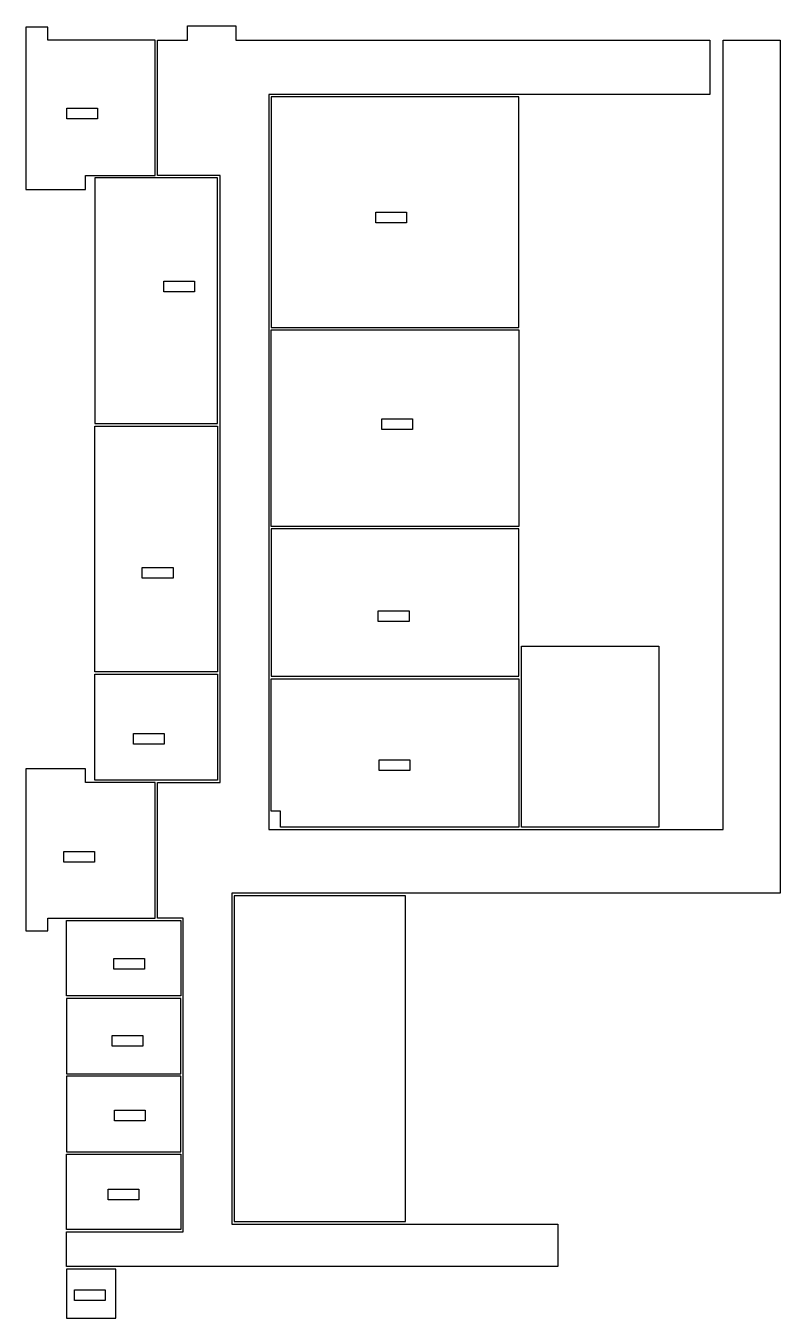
# Model space of a CAD drawing. Header units: millimetres. Extents: x -3206 to 27503, y -7847 to 44754.
import ezdxf

# ---------------------------------------------------------------- set-up
doc = ezdxf.new("R2010")
doc.units = ezdxf.units.MM

msp = doc.modelspace()

# ---------------------------------------------------------------- linework, layer by layer
for p, q in [((-1543, 41407), (-294, 41407)), ((-1543, 40974), (-1543, 41407)), ((-294, 41407), (-294, 40974)), ((-294, 40974), (-1543, 40974)), ((11046, 37165), (12295, 37165)), ((11046, 36732), (11046, 37165)), ((12295, 37165), (12295, 36732)), ((12295, 36732), (11046, 36732)), ((2408, 34357), (3657, 34357)), ((2408, 33924), (2408, 34357)), ((3657, 34357), (3657, 33924)), ((3657, 33924), (2408, 33924)), ((11292, 28757), (12541, 28757)), ((11292, 28323), (11292, 28757)), ((12541, 28757), (12541, 28323)), ((12541, 28323), (11292, 28323)), ((1536, 22704), (2785, 22704)), ((1536, 22270), (1536, 22704)), ((2785, 22704), (2785, 22270)), ((2785, 22270), (1536, 22270)), ((11143, 20946), (12393, 20946)), ((11143, 20512), (11143, 20946)), ((12393, 20946), (12393, 20512)), ((12393, 20512), (11143, 20512)), ((1172, 15519), (1172, 15952)), ((1172, 15952), (2421, 15952)), ((2421, 15952), (2421, 15519)), ((2421, 15519), (1172, 15519)), ((11182, 14879), (12431, 14879)), ((11182, 14446), (11182, 14879)), ((12431, 14879), (12431, 14446)), ((12431, 14446), (11182, 14446)), ((-1657, 11144), (-408, 11144)), ((-1657, 10710), (-1657, 11144)), ((-408, 11144), (-408, 10710)), ((-408, 10710), (-1657, 10710)), ((376, 6791), (1625, 6791)), ((376, 6358), (376, 6791)), ((1625, 6358), (376, 6358)), ((1625, 6791), (1625, 6358)), ((304, 3663), (1553, 3663)), ((304, 3230), (304, 3663)), ((1553, 3230), (304, 3230)), ((1553, 3663), (1553, 3230)), ((405, 619), (1654, 619)), ((405, 185), (405, 619)), ((1654, 619), (1654, 185)), ((1654, 185), (405, 185)), ((145, -2592), (1394, -2592)), ((145, -3026), (145, -2592)), ((1394, -2592), (1394, -3026)), ((1394, -3026), (145, -3026)), ((-1231, -6690), (18, -6690)), ((-1231, -7123), (-1231, -6690)), ((18, -6690), (18, -7123)), ((18, -7123), (-1231, -7123))]:
    msp.add_line(p, q)
for points in [[(-1548, -5747), (-1548, -4339), (3200, -4339), (3200, 8438), (2158, 8438), (2158, 13949), (4699, 13949), (4699, 26713), (4699, 38662), (2158, 38662), (2158, 44173), (3373, 44173), (3373, 44754), (5345, 44754), (5345, 44173), (16680, 44173), (24636, 44173), (24636, 41959), (16680, 41959), (6680, 41959), (6680, 12039), (18019, 12039), (25184, 12039), (25184, 20512), (25184, 44173), (27503, 44173), (27503, 20512), (27503, 9448), (18019, 9448), (5181, 9448), (5181, -4019), (18452, -4019), (18452, -5747)], [(2058, 44173), (-2304, 44173), (-2304, 44697), (-3206, 44697), (-3206, 38099), (-781, 38099), (-781, 38662), (2058, 38662)], [(6780, 41859), (6780, 32482), (16867, 32482), (16867, 41859)], [(-401, 38562), (-401, 28562), (4599, 28562), (4599, 38562)], [(6780, 24382), (6780, 32382), (16867, 32382), (16867, 24382)], [(-401, 28462), (4599, 28462), (4599, 18462), (-401, 18462)], [(6780, 24282), (6780, 18282), (16867, 18282), (16867, 24282)], [(16967, 12139), (16967, 19510), (22566, 19510), (22566, 12139)], [(4599, 18362), (4599, 14049), (-401, 14049), (-401, 18362)], [(7160, 12139), (7160, 12792), (6780, 12792), (6780, 18182), (16867, 18182), (16867, 12139)], [(2058, 8438), (2058, 13949), (-781, 13949), (-781, 14512), (-3206, 14512), (-3206, 7914), (-2304, 7914), (-2304, 8438)], [(5281, 9348), (5281, -3919), (12249, -3919), (12249, 9348)], [(-1548, 8338), (3100, 8338), (3100, 5268), (-1548, 5268)], [(-1548, 5168), (-1548, 2098), (3100, 2098), (3100, 5168)], [(-1548, 1998), (-1548, -1072), (3100, -1072), (3100, 1998)], [(3100, -1172), (3100, -4232), (-1548, -4232), (-1548, -1172)], [(-1548, -7847), (452, -7847), (452, -5847), (-1548, -5847)]]:
    msp.add_lwpolyline(points, close=True)

doc.saveas('drawing.dxf')
